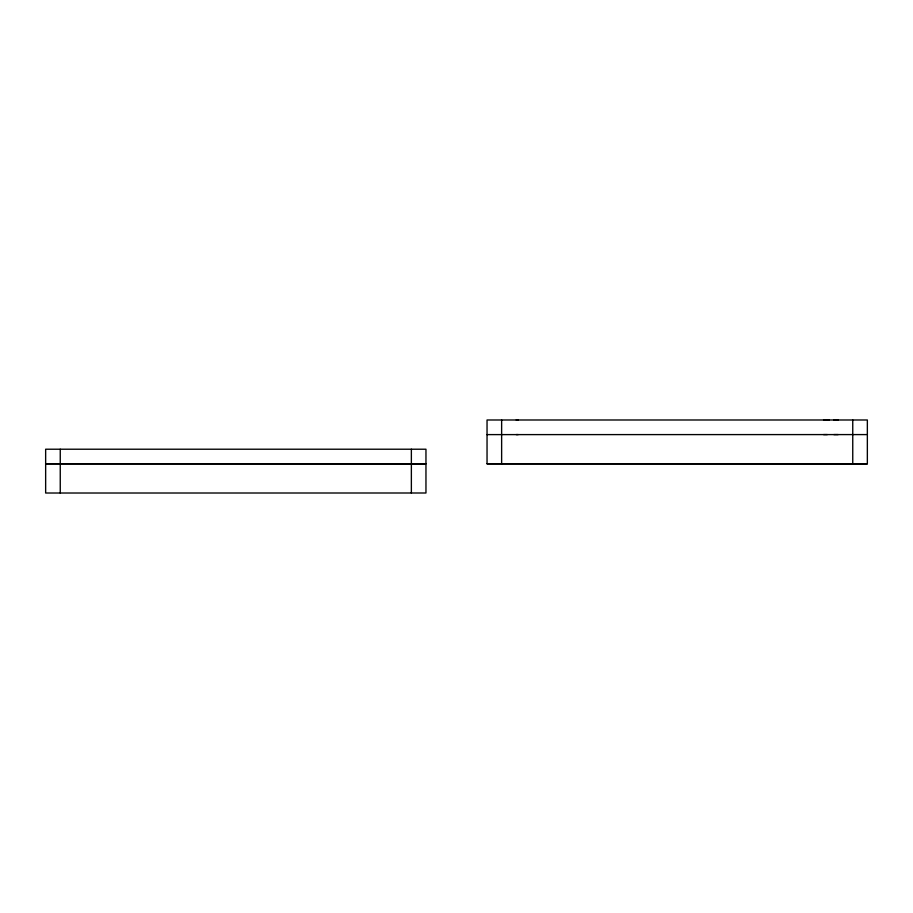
<?xml version="1.0" encoding="UTF-8"?>
<svg xmlns="http://www.w3.org/2000/svg" width="913" height="913" viewBox="0 0 913 913"><rect width="100%" height="100%" fill="white"/><g stroke="black" fill="none" stroke-linecap="round" stroke-linejoin="round"><path stroke-width="1.37" d="M60.247 493.02L60.247 449.219M411.364 493.02L411.364 449.219M867.35 434.611L867.35 419.991L487.04 419.991L487.04 434.611L867.35 434.588L867.35 463.815L487.04 463.815L487.04 434.565M501.636 463.815L501.636 434.611M852.753 463.815L852.753 434.611M516.233 419.991L518.196 419.98M516.233 434.588L518.196 434.588M833.877 419.98L838.145 419.991M823.549 419.98L829.13 419.98M833.877 434.588L838.145 434.588M823.549 434.588L827.326 434.588M487.04 463.77L867.35 463.815M852.753 419.991L852.753 434.588M501.636 419.991L501.636 434.588M45.65 463.77L45.65 493.02L425.96 492.997L425.96 449.219L45.65 449.219L45.65 463.815L425.96 463.815L45.65 463.77"/></g></svg>
